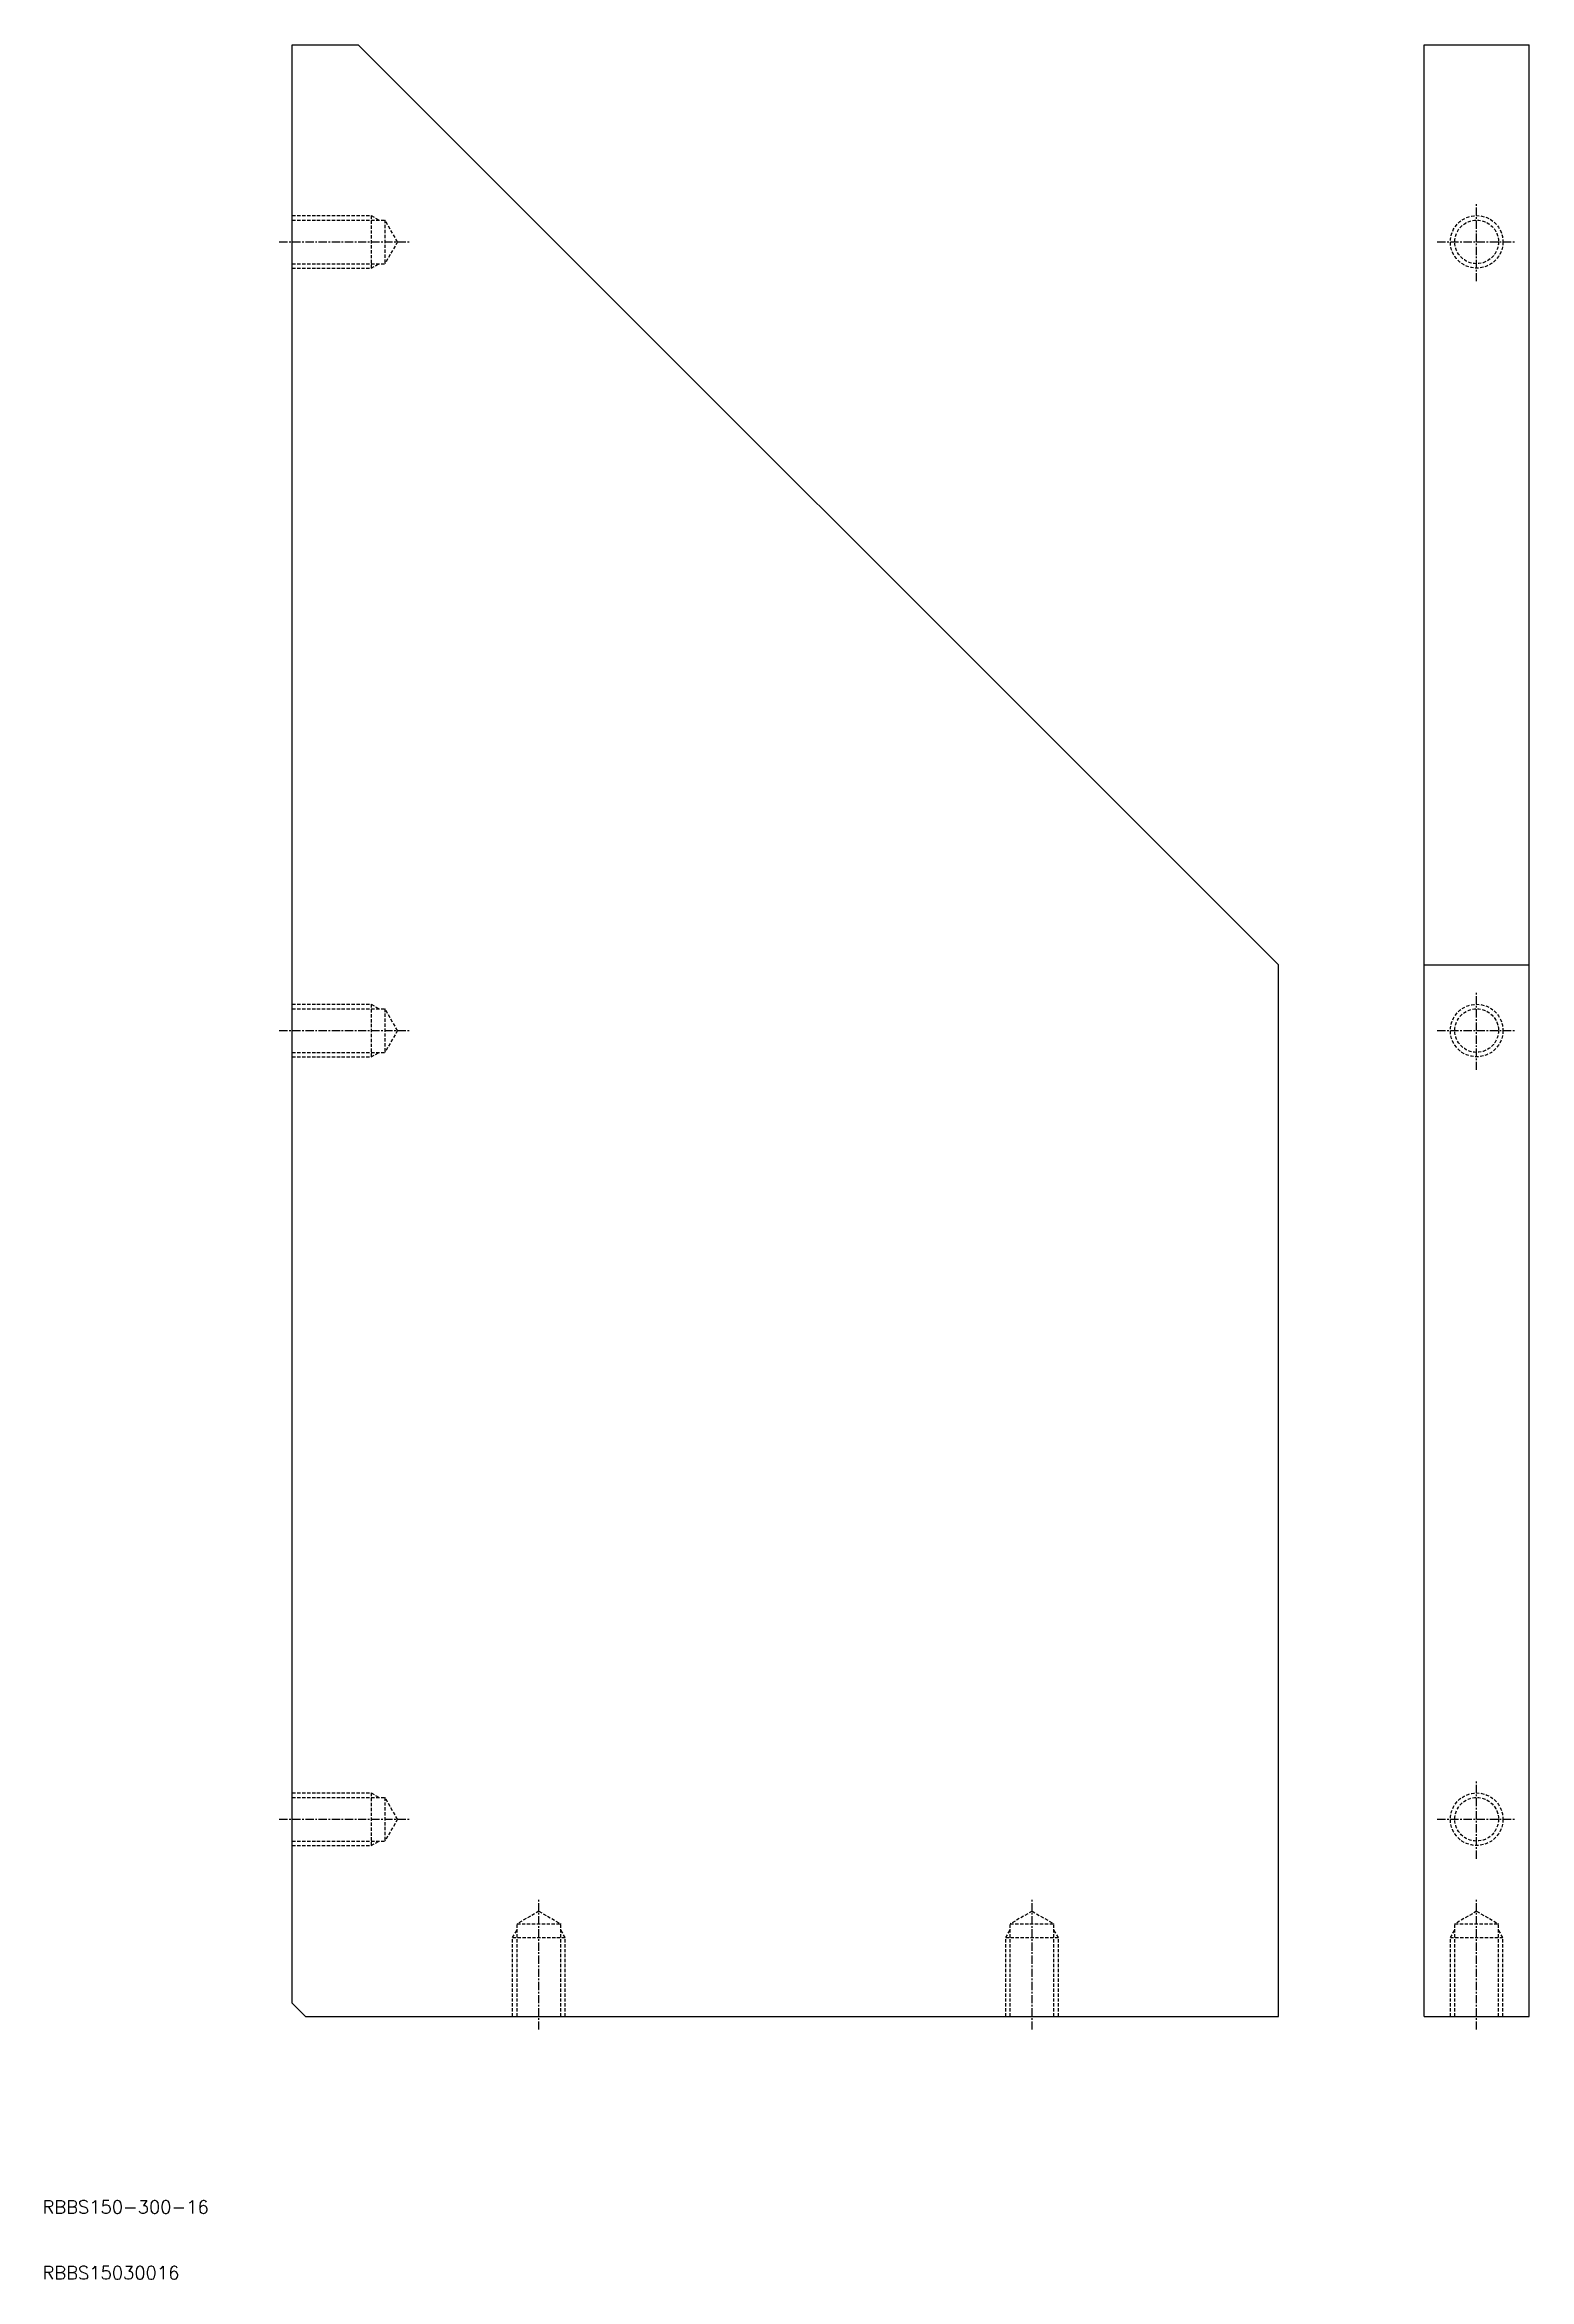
# Model space of a CAD drawing. Extents: x 10 to 236, y 10 to 350.
import ezdxf

# ---------------------------------------------------------------- set-up
doc = ezdxf.new("R2010")
doc.units = 0
doc.linetypes.add('CENTER', pattern=[2, 1.25, -0.25, 0.25, -0.25])
doc.linetypes.add('DASHED', pattern=[0.75, 0.5, -0.25])
doc.layers.get('0').update_dxf_attribs({"linetype": 'CONTINUOUS'})
doc.layers.add('CENTER', color=1, linetype='CENTER')
doc.styles.get("Standard").update_dxf_attribs({"font": 'txt.shx'})

msp = doc.modelspace()

# ---------------------------------------------------------------- linework, layer by layer
at = {"color": 7, "linetype": 'CONTINUOUS'}
for p, q in [((48, 350), (58, 350)), ((48, 52), (48, 350)), ((198, 210), (58, 350)), ((220.11, 350), (236.11, 350)), ((220.11, 50), (220.11, 350)), ((236.11, 50), (236.11, 350)), ((198, 50), (198, 210)), ((220.11, 210), (236.11, 210)), ((50, 50), (48, 52)), ((50, 50), (198, 50)), ((220.11, 50), (236.11, 50))]:
    msp.add_line(p, q, dxfattribs=at)
at = {"color": 3, "linetype": 'DASHED'}
for p, q in [((48, 324), (60, 324)), ((48, 323.32), (62.08, 323.32)), ((60, 324), (60, 316)), ((60, 324), (61.17, 323.32)), ((62.08, 323.32), (62.08, 316.68)), ((64, 320), (62.08, 323.32)), ((64, 320), (62.08, 316.68)), ((48, 316.68), (62.08, 316.68)), ((60, 316), (61.17, 316.68)), ((48, 316), (60, 316)), ((48, 204), (60, 204)), ((60, 204), (60, 196)), ((60, 204), (61.17, 203.32)), ((48, 203.32), (62.08, 203.32)), ((62.08, 203.32), (62.08, 196.68)), ((64, 200), (62.08, 203.32)), ((64, 200), (62.08, 196.68)), ((48, 196.68), (62.08, 196.68)), ((48, 196), (60, 196)), ((60, 196), (61.17, 196.68)), ((48, 84), (60, 84)), ((48, 83.32), (62.08, 83.32)), ((60, 84), (60, 76)), ((60, 84), (61.17, 83.32)), ((62.08, 83.32), (62.08, 76.68)), ((64, 80), (62.08, 83.32)), ((64, 80), (62.08, 76.68)), ((48, 76.68), (62.08, 76.68)), ((48, 76), (60, 76)), ((60, 76), (61.17, 76.68)), ((85.5, 66), (82.18, 64.08)), ((85.5, 66), (88.82, 64.08)), ((160.5, 66), (157.18, 64.08)), ((160.5, 66), (163.82, 64.08)), ((228.11, 66), (224.79, 64.08)), ((228.11, 66), (231.44, 64.08)), ((81.5, 62), (82.18, 63.17)), ((81.5, 62), (89.5, 62)), ((81.5, 50), (81.5, 62)), ((82.18, 64.08), (88.82, 64.08)), ((82.18, 50), (82.18, 64.08)), ((88.82, 50), (88.82, 64.08)), ((89.5, 62), (88.82, 63.17)), ((89.5, 50), (89.5, 62)), ((156.5, 62), (157.18, 63.17)), ((156.5, 62), (164.5, 62)), ((156.5, 50), (156.5, 62)), ((157.18, 64.08), (163.82, 64.08)), ((157.18, 50), (157.18, 64.08)), ((163.82, 50), (163.82, 64.08)), ((164.5, 62), (163.82, 63.17)), ((164.5, 50), (164.5, 62)), ((224.11, 62), (224.79, 63.17)), ((224.11, 62), (232.11, 62)), ((224.11, 50), (224.11, 62)), ((224.79, 64.08), (231.44, 64.08)), ((224.79, 50), (224.79, 64.08)), ((231.44, 50), (231.44, 64.08)), ((232.11, 62), (231.44, 63.17)), ((232.11, 50), (232.11, 62))]:
    msp.add_line(p, q, dxfattribs=at)
for centre, radius in [((228.11, 320), 4), ((228.11, 320), 3.32), ((228.11, 200), 4), ((228.11, 200), 3.32), ((228.11, 80), 4), ((228.11, 80), 3.32)]:
    msp.add_circle(centre, radius, dxfattribs=at)
at = {"layer": 'CENTER', "color": 1, "linetype": 'CENTER'}
for p, q in [((228.11, 314), (228.11, 326)), ((46, 320), (66, 320)), ((222.11, 320), (234.11, 320)), ((228.11, 194), (228.11, 206)), ((46, 200), (66, 200)), ((222.11, 200), (234.11, 200)), ((228.11, 74), (228.11, 86)), ((46, 80), (66, 80)), ((222.11, 80), (234.11, 80)), ((85.5, 48), (85.5, 68)), ((160.5, 48), (160.5, 68)), ((228.11, 48), (228.11, 68))]:
    msp.add_line(p, q, dxfattribs=at)

# ---------------------------------------------------------------- texts
at = {"color": 7, "linetype": 'CONTINUOUS'}
for s, p in [('RBBS150-300-16 ', (10, 20)), ('RBBS15030016 ', (10, 10))]:
    msp.add_text(s, height=2, dxfattribs=at).set_placement(p)

doc.saveas('drawing.dxf')
